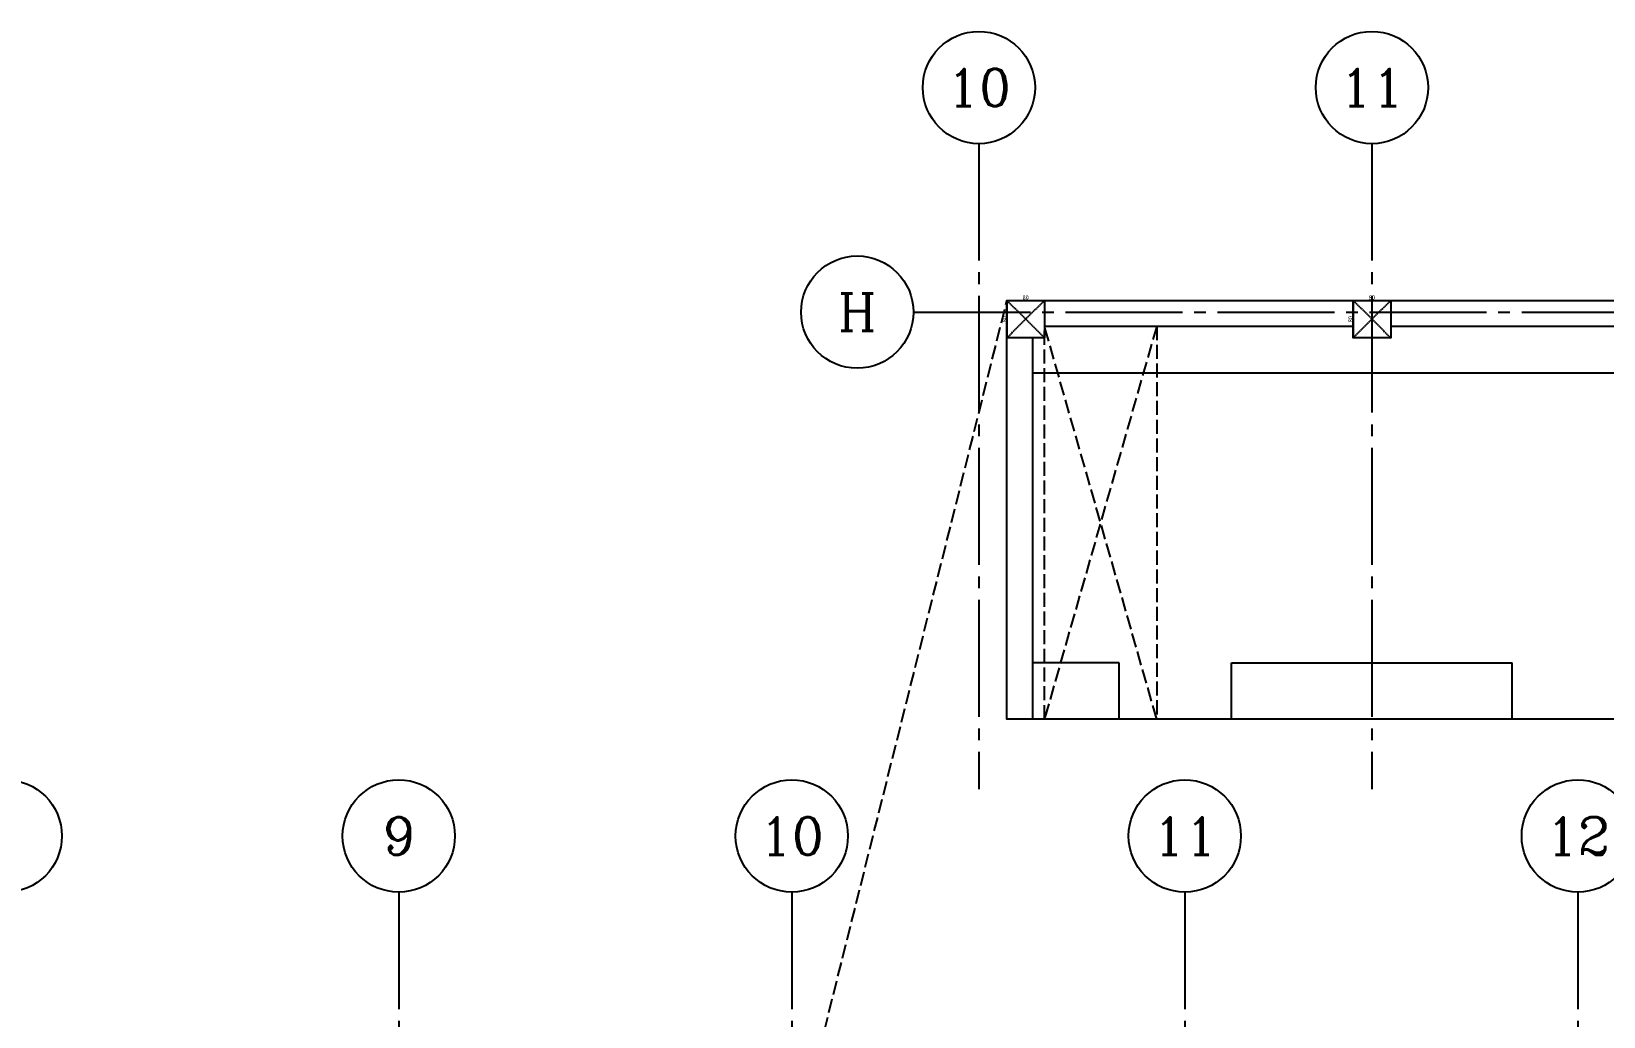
# Model space of a CAD drawing. Header units: millimetres. Extents: x -960 to 39633, y -720 to 12125.
# Drawn here: x 6055 to 9415, y 10019 to 12125 of the extents above; entities that cross this region are included whole.
import ezdxf
from ezdxf.enums import TextEntityAlignment as Align

# ---------------------------------------------------------------- set-up
doc = ezdxf.new("R2010")
doc.units = ezdxf.units.MM
doc.header["$LTSCALE"] = 100
doc.linetypes.add('X-S-FAB-L05$0$COL-CEN-LIN', pattern=[3.25, 2.5, -0.25, 0.25, -0.25])
doc.linetypes.add('X-S-FAB-L05$0$HIDDEN', pattern=[0.4, 0.3, -0.1])
for name, color, linetype in [('0-xref', 7, 'Continuous'), ('X-S-FAB-L05$0$0-MC', 8, 'Continuous'), ('X-S-FAB-L05$0$0-NC', 8, 'Continuous'), ('X-S-FAB-L05$0$ASP_3', 8, 'Continuous'), ('X-S-FAB-L05$0$BEAM', 8, 'Continuous'), ('X-S-FAB-L05$0$BLOCK', 8, 'Continuous'), ('X-S-FAB-L05$0$CCL', 8, 'X-S-FAB-L05$0$COL-CEN-LIN'), ('X-S-FAB-L05$0$COL', 8, 'Continuous'), ('X-S-FAB-L05$0$HID', 8, 'X-S-FAB-L05$0$HIDDEN'), ('X-S-FAB-L05$0$OPEN-UP', 8, 'X-S-FAB-L05$0$HIDDEN'), ('X-S-FAB-L05$0$WALL-RC', 8, 'Continuous')]:
    doc.layers.add(name, color=color, linetype=linetype)
doc.layers.add('X-S-FAB-L05$0$A-BLOCK', color=8, linetype='Continuous', plot=False)
doc.styles.add('X-S-FAB-L05$0$COL-NUM', font='romanc')
doc.styles.add('X-S-FAB-L05$0$DIM', font='', dxfattribs={"width": 0.8})
doc.styles.get('X-S-FAB-L05$0$DIM').set_extended_font_data('MingLiU')
doc.dimstyles.new('X-S-FAB-L05$0$JJP_005_defpoint', dxfattribs={"dimtxt": 20, "dimasz": 0.5, "dimexe": 0.5, "dimexo": 0.5, "dimgap": 0.5, "dimtad": 1, "dimdsep": 46, "dimtxsty": 'X-S-FAB-L05$0$DIM', "dimblk": 'X-S-FAB-L05$0$_None', "dimcen": 10, "dimclrd": 256, "dimclre": 256, "dimclrt": 256, "dimadec": 0, "dimazin": 0, "dimtfac": 1, "dimtix": 1, "dimtmove": 2, "dimatfit": 3, "dimldrblk": 'X-S-FAB-L05$0$_None', "dimfxl": 0.5, "dimtolj": 1, "dimtzin": 0, "dimarcsym": 0})

# ---------------------------------------------------------------- blocks, each defined once
blk = doc.blocks.new('X-S-FAB-L05$0$cn-y')
at = {"layer": 'X-S-FAB-L05$0$0-MC'}
blk.add_circle((-50, 0), 50, dxfattribs=at)
at = {"layer": 'X-S-FAB-L05$0$0-NC', "style": 'X-S-FAB-L05$0$COL-NUM'}
blk.add_attdef('GRID-Y', text='', height=50, dxfattribs=at).set_placement((-50, 0), align=Align.MIDDLE_CENTER)
blk = doc.blocks.new('X-S-FAB-L05$0$FAB2-L05')
at = {"layer": 'X-S-FAB-L05$0$CCL'}
for p, q in [((-19320, 11005), (-19320, 0)), ((-18480, 11005), (-18480, 0)), ((-17640, 11005), (-17640, 0)), ((-16800, 11005), (-16800, 0))]:
    blk.add_line(p, q, dxfattribs=at)
at = {"layer": 'X-S-FAB-L05$0$A-BLOCK'}
ref = blk.add_blockref('X-S-FAB-L05$0$cn-y', (-20040, 11125), dxfattribs=dict(at, xscale=2.399999999999997, yscale=2.399999999999997, zscale=2.399999999999997))
ref.add_attrib('GRID-Y', '8', dxfattribs={"layer": 'X-S-FAB-L05$0$0-NC', "height": 80, "style": 'X-S-FAB-L05$0$COL-NUM'}).set_placement((-20160, 11125), align=Align.MIDDLE_CENTER)
ref = blk.add_blockref('X-S-FAB-L05$0$cn-y', (-19200, 11125), dxfattribs=dict(at, xscale=2.399999999999997, yscale=2.399999999999997, zscale=2.399999999999997))
ref.add_attrib('GRID-Y', '9', dxfattribs={"layer": 'X-S-FAB-L05$0$0-NC', "height": 80, "style": 'X-S-FAB-L05$0$COL-NUM'}).set_placement((-19320, 11125), align=Align.MIDDLE_CENTER)
ref = blk.add_blockref('X-S-FAB-L05$0$cn-y', (-18360, 11125), dxfattribs=dict(at, xscale=2.399999999999997, yscale=2.399999999999997, zscale=2.399999999999997))
ref.add_attrib('GRID-Y', '10', dxfattribs={"layer": 'X-S-FAB-L05$0$0-NC', "height": 80, "style": 'X-S-FAB-L05$0$COL-NUM'}).set_placement((-18480, 11125), align=Align.MIDDLE_CENTER)
ref = blk.add_blockref('X-S-FAB-L05$0$cn-y', (-17520, 11125), dxfattribs=dict(at, xscale=2.399999999999997, yscale=2.399999999999997, zscale=2.399999999999997))
ref.add_attrib('GRID-Y', '11', dxfattribs={"layer": 'X-S-FAB-L05$0$0-NC', "height": 80, "style": 'X-S-FAB-L05$0$COL-NUM'}).set_placement((-17640, 11125), align=Align.MIDDLE_CENTER)
ref = blk.add_blockref('X-S-FAB-L05$0$cn-y', (-16680, 11125), dxfattribs=dict(at, xscale=2.399999999999997, yscale=2.399999999999997, zscale=2.399999999999997))
ref.add_attrib('GRID-Y', '12', dxfattribs={"layer": 'X-S-FAB-L05$0$0-NC', "height": 80, "style": 'X-S-FAB-L05$0$COL-NUM'}).set_placement((-16800, 11125), align=Align.MIDDLE_CENTER)
blk = doc.blocks.new('*D175')
at = {"layer": 'DefPoints', "lineweight": -2, "transparency": 16777216}
blk.add_line((0, 0), (80, 0), dxfattribs=at)
at = {"layer": 'DefPoints', "color": 0, "transparency": 16777216}
for p in [(0, 0), (80, 0), (80, 0)]:
    blk.add_point(p, dxfattribs=at)
at = {"layer": 'DefPoints', "transparency": 16777216, "insert": (40, 6.1), "char_height": 10, "attachment_point": 5, "style": 'X-S-FAB-L05$0$DIM'}
blk.add_mtext('\\A1;80', dxfattribs=at)
blk = doc.blocks.new('X-S-FAB-L05$0$_None')
blk = doc.blocks.new('*D176')
at = {"layer": 'DefPoints', "lineweight": -2, "transparency": 16777216}
blk.add_line((0, 0), (0, -80), dxfattribs=at)
at = {"layer": 'DefPoints', "color": 0, "transparency": 16777216}
for p in [(0, 0), (0, -80), (0, -80)]:
    blk.add_point(p, dxfattribs=at)
at = {"layer": 'DefPoints', "transparency": 16777216, "insert": (-6.1, -40), "char_height": 10, "attachment_point": 5, "rotation": 90, "style": 'X-S-FAB-L05$0$DIM'}
blk.add_mtext('\\A1;80', dxfattribs=at)
blk = doc.blocks.new('X-S-FAB-L05$0$10-23 COL LINE')
at = {"layer": 'X-S-FAB-L05$0$CCL'}
for p, q in [((-60, 335), (-60, -1045)), ((780, 335), (780, -1045)), ((-200, -25), (11735, -25))]:
    blk.add_line(p, q, dxfattribs=at)
at = {"layer": 'X-S-FAB-L05$0$A-BLOCK'}
ref = blk.add_blockref('X-S-FAB-L05$0$cn-y', (60, 455), dxfattribs=dict(at, xscale=2.399999999999997, yscale=2.399999999999997, zscale=2.399999999999997))
ref.add_attrib('GRID-Y', '10', dxfattribs={"layer": 'X-S-FAB-L05$0$0-NC', "height": 80, "style": 'X-S-FAB-L05$0$COL-NUM'}).set_placement((-60, 455), align=Align.MIDDLE_CENTER)
ref = blk.add_blockref('X-S-FAB-L05$0$cn-y', (900, 455), dxfattribs=dict(at, xscale=2.399999999999997, yscale=2.399999999999997, zscale=2.399999999999997))
ref.add_attrib('GRID-Y', '11', dxfattribs={"layer": 'X-S-FAB-L05$0$0-NC', "height": 80, "style": 'X-S-FAB-L05$0$COL-NUM'}).set_placement((780, 455), align=Align.MIDDLE_CENTER)
ref = blk.add_blockref('X-S-FAB-L05$0$cn-y', (-200, -25), dxfattribs=dict(at, xscale=2.399999999999997, yscale=2.399999999999997, zscale=2.399999999999997))
ref.add_attrib('GRID-Y', 'H', dxfattribs={"layer": 'X-S-FAB-L05$0$0-NC', "height": 80, "style": 'X-S-FAB-L05$0$COL-NUM'}).set_placement((-320, -25), align=Align.MIDDLE_CENTER)
blk = doc.blocks.new('*U62')
at = {"layer": 'DefPoints', "linetype": 'X-S-FAB-L05$0$HIDDEN', "ltscale": 0.1}
for p, q in [((80, 0), (0, -80)), ((0, 0), (80, -80))]:
    blk.add_line(p, q, dxfattribs=at)
at = {"layer": 'X-S-FAB-L05$0$COL', "ltscale": 0.1}
blk.add_lwpolyline([(0, 0), (80, 0), (80, -80), (0, -80)], close=True, dxfattribs=at)
at = {"layer": 'DefPoints'}
dim = blk.add_linear_dim(base=(0, -80), p1=(0, 0), p2=(0, -80), angle=90, dimstyle='X-S-FAB-L05$0$JJP_005_defpoint', override={"dimtxt": 10}, dxfattribs=at)
dim.commit()
dim.dimension.update_dxf_attribs({"geometry": '*D176', "text_midpoint": (-6.067, -40)})
dim = blk.add_linear_dim(base=(80, 0), p1=(0, 0), p2=(80, 0), dimstyle='X-S-FAB-L05$0$JJP_005_defpoint', override={"dimtxt": 10}, dxfattribs=at)
dim.commit()
dim.dimension.update_dxf_attribs({"geometry": '*D175', "text_midpoint": (40, 6.067)})
blk = doc.blocks.new('X-S-FAB-L05')
at = {"layer": 'X-S-FAB-L05$0$ASP_3'}
for p, q in [((8380, 10655), (8380, 10775)), ((8620, 10655), (8620, 10775)), ((9220, 10655), (9220, 10775))]:
    blk.add_line(p, q, dxfattribs=at)
for points in [[(8195, 11395), (12769, 11395)], [(8380, 10775), (8195, 10775)], [(8620, 10775), (9220, 10775)]]:
    blk.add_lwpolyline(points, dxfattribs=at)
at = {"layer": 'X-S-FAB-L05$0$HID'}
blk.add_lwpolyline([(7740, 9950), (8140, 11550)], dxfattribs=at)
at = {"layer": 'X-S-FAB-L05$0$OPEN-UP'}
blk.add_lwpolyline([(8460, 10655), (8220, 10655), (8220, 11495), (8460, 11495)], close=True, dxfattribs=at)
for points in [[(8460, 10655), (8220, 11495)], [(8460, 11495), (8220, 10655)]]:
    blk.add_lwpolyline(points, dxfattribs=at)
at = {"layer": 'X-S-FAB-L05$0$WALL-RC'}
for points in [[(15520, 11550), (19775, 11550), (19775, 10655), (8140, 10655), (8140, 11550), (13120, 11550)], [(8220, 11495), (8880, 11495)], [(8960, 11495), (9720, 11495)], [(19720, 11470), (19720, 10655), (8195, 10655), (8195, 11470)]]:
    blk.add_lwpolyline(points, dxfattribs=at)
at = {"layer": 'X-S-FAB-L05$0$BEAM'}
for p in [(8140, 11550), (8880, 11550)]:
    blk.add_blockref('*U62', p, dxfattribs=at)
at = {"layer": 'X-S-FAB-L05$0$BLOCK'}
blk.add_blockref('X-S-FAB-L05$0$FAB2-L05', (26160, -720), dxfattribs=at)
at = {"layer": 'X-S-FAB-L05$0$CCL'}
blk.add_blockref('X-S-FAB-L05$0$10-23 COL LINE', (8140, 11550), dxfattribs=at)

msp = doc.modelspace()

# ---------------------------------------------------------------- block references
at = {"layer": '0-xref'}
msp.add_blockref('X-S-FAB-L05', (0, 0), dxfattribs=at)

doc.saveas('drawing.dxf')
